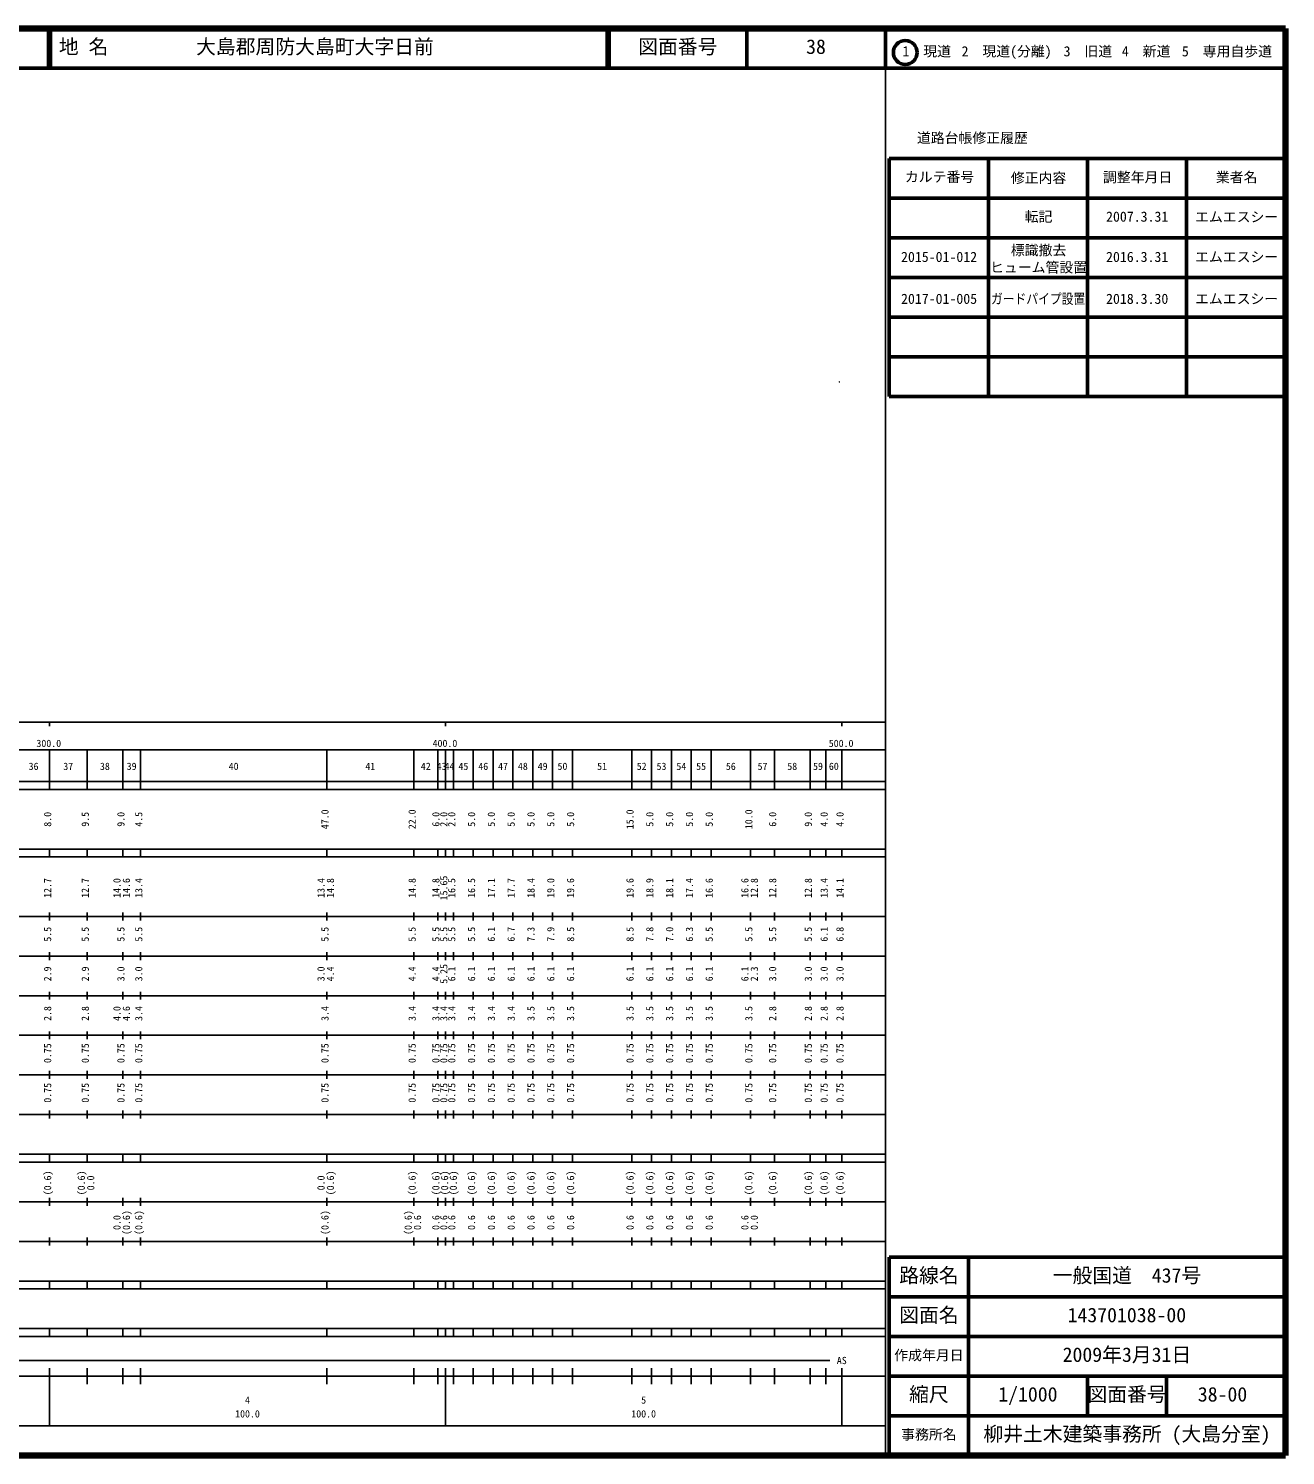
# Model space of a CAD drawing. Units: millimetres on the paper. Extents: x 40 to 680, y 20 to 380.
# Drawn here: x 362.7 to 680, y 20 to 380 of the extents above; entities that cross this region are included whole.
import ezdxf
from ezdxf.enums import TextEntityAlignment as Align

# ---------------------------------------------------------------- set-up
doc = ezdxf.new("R2010")
doc.units = ezdxf.units.MM
for name, color, linetype, lineweight in [('M-OTRS', 6, 'Continuous', 25), ('M-TTL', 2, 'Continuous', 140), ('M-TTL-BAND', 7, 'Continuous', 25), ('M-TTL-FRAM', 2, 'Continuous', 50), ('M-TTL-LINE', 7, 'Continuous', 50)]:
    doc.layers.add(name, color=color, linetype=linetype, lineweight=lineweight)
doc.layers.add('M-TTL-TXT', color=7, linetype='Continuous')
doc.styles.add('ＭＳ ゴシック', font='')
doc.styles.get('ＭＳ ゴシック').set_extended_font_data('MS Gothic')

msp = doc.modelspace()

# ---------------------------------------------------------------- linework, layer by layer
at = {"layer": 'M-OTRS'}
for radius in [0.0313, 0.025, 0.0188, 0.0125, 0.0063]:
    msp.add_circle((567.422, 290.865), radius, dxfattribs=at)
at = {"layer": 'M-TTL'}
for p, q in [((680, 380), (40, 380)), ((680, 20), (680, 380)), ((40, 20), (680, 20))]:
    msp.add_line(p, q, dxfattribs=at)
at = {"layer": 'M-TTL-BAND'}
for p, q in [((579, 20), (579, 370)), ((40, 205), (579, 205)), ((368, 205), (368, 204)), ((468, 205), (468, 204)), ((568, 205), (568, 204)), ((68, 198), (579, 198)), ((368, 188), (368, 198)), ((377.5, 188), (377.5, 198)), ((386.5, 188), (386.5, 198)), ((391, 188), (391, 198)), ((438, 188), (438, 198)), ((460, 188), (460, 198)), ((466, 188), (466, 198)), ((468, 188), (468, 198)), ((470, 188), (470, 198)), ((475, 188), (475, 198)), ((480, 188), (480, 198)), ((485, 188), (485, 198)), ((490, 188), (490, 198)), ((495, 188), (495, 198)), ((500, 188), (500, 198)), ((515, 188), (515, 198)), ((520, 188), (520, 198)), ((525, 188), (525, 198)), ((530, 188), (530, 198)), ((535, 188), (535, 198)), ((545, 188), (545, 198)), ((551, 188), (551, 198)), ((560, 188), (560, 198)), ((564, 188), (564, 198)), ((568, 188), (568, 198)), ((40, 190), (579, 190)), ((40, 188), (579, 188)), ((40, 173), (579, 173)), ((368, 171), (368, 173)), ((377.5, 171), (377.5, 173)), ((386.5, 171), (386.5, 173)), ((391, 171), (391, 173)), ((438, 171), (438, 173)), ((460, 171), (460, 173)), ((466, 171), (466, 173)), ((468, 171), (468, 173)), ((470, 171), (470, 173)), ((475, 171), (475, 173)), ((480, 171), (480, 173)), ((485, 171), (485, 173)), ((490, 171), (490, 173)), ((495, 171), (495, 173)), ((500, 171), (500, 173)), ((515, 171), (515, 173)), ((520, 171), (520, 173)), ((525, 171), (525, 173)), ((530, 171), (530, 173)), ((535, 171), (535, 173)), ((545, 171), (545, 173)), ((551, 171), (551, 173)), ((560, 171), (560, 173)), ((564, 171), (564, 173)), ((568, 171), (568, 173)), ((40, 171), (579, 171)), ((40, 156), (579, 156)), ((368, 155), (368, 157)), ((377.5, 155), (377.5, 157)), ((386.5, 155), (386.5, 157)), ((391, 155), (391, 157)), ((438, 155), (438, 157)), ((460, 155), (460, 157)), ((466, 155), (466, 157)), ((468, 155), (468, 157)), ((470, 155), (470, 157)), ((475, 155), (475, 157)), ((480, 155), (480, 157)), ((485, 155), (485, 157)), ((490, 155), (490, 157)), ((495, 155), (495, 157)), ((500, 155), (500, 157)), ((515, 155), (515, 157)), ((520, 155), (520, 157)), ((525, 155), (525, 157)), ((530, 155), (530, 157)), ((535, 155), (535, 157)), ((545, 155), (545, 157)), ((551, 155), (551, 157)), ((560, 155), (560, 157)), ((564, 155), (564, 157)), ((568, 155), (568, 157)), ((46, 146), (579, 146)), ((368, 145), (368, 147)), ((377.5, 145), (377.5, 147)), ((386.5, 145), (386.5, 147)), ((391, 145), (391, 147)), ((438, 145), (438, 147)), ((460, 145), (460, 147)), ((466, 145), (466, 147)), ((468, 145), (468, 147)), ((470, 145), (470, 147)), ((475, 145), (475, 147)), ((480, 145), (480, 147)), ((485, 145), (485, 147)), ((490, 145), (490, 147)), ((495, 145), (495, 147)), ((500, 145), (500, 147)), ((515, 145), (515, 147)), ((520, 145), (520, 147)), ((525, 145), (525, 147)), ((530, 145), (530, 147)), ((535, 145), (535, 147)), ((545, 145), (545, 147)), ((551, 145), (551, 147)), ((560, 145), (560, 147)), ((564, 145), (564, 147)), ((568, 145), (568, 147)), ((368, 135), (368, 137)), ((377.5, 135), (377.5, 137)), ((386.5, 135), (386.5, 137)), ((391, 135), (391, 137)), ((438, 135), (438, 137)), ((460, 135), (460, 137)), ((466, 135), (466, 137)), ((468, 135), (468, 137)), ((470, 135), (470, 137)), ((475, 135), (475, 137)), ((480, 135), (480, 137)), ((485, 135), (485, 137)), ((490, 135), (490, 137)), ((495, 135), (495, 137)), ((500, 135), (500, 137)), ((515, 135), (515, 137)), ((520, 135), (520, 137)), ((525, 135), (525, 137)), ((530, 135), (530, 137)), ((535, 135), (535, 137)), ((545, 135), (545, 137)), ((551, 135), (551, 137)), ((560, 135), (560, 137)), ((564, 135), (564, 137)), ((568, 135), (568, 137)), ((52, 136), (579, 136)), ((46, 126), (579, 126)), ((368, 125), (368, 127)), ((377.5, 125), (377.5, 127)), ((386.5, 125), (386.5, 127)), ((391, 125), (391, 127)), ((438, 125), (438, 127)), ((460, 125), (460, 127)), ((466, 125), (466, 127)), ((468, 125), (468, 127)), ((470, 125), (470, 127)), ((475, 125), (475, 127)), ((480, 125), (480, 127)), ((485, 125), (485, 127)), ((490, 125), (490, 127)), ((495, 125), (495, 127)), ((500, 125), (500, 127)), ((515, 125), (515, 127)), ((520, 125), (520, 127)), ((525, 125), (525, 127)), ((530, 125), (530, 127)), ((535, 125), (535, 127)), ((545, 125), (545, 127)), ((551, 125), (551, 127)), ((560, 125), (560, 127)), ((564, 125), (564, 127)), ((568, 125), (568, 127)), ((52, 116), (579, 116)), ((368, 115), (368, 117)), ((377.5, 115), (377.5, 117)), ((386.5, 115), (386.5, 117)), ((391, 115), (391, 117)), ((438, 115), (438, 117)), ((460, 115), (460, 117)), ((466, 115), (466, 117)), ((468, 115), (468, 117)), ((470, 115), (470, 117)), ((475, 115), (475, 117)), ((480, 115), (480, 117)), ((485, 115), (485, 117)), ((490, 115), (490, 117)), ((495, 115), (495, 117)), ((500, 115), (500, 117)), ((515, 115), (515, 117)), ((520, 115), (520, 117)), ((525, 115), (525, 117)), ((530, 115), (530, 117)), ((535, 115), (535, 117)), ((545, 115), (545, 117)), ((551, 115), (551, 117)), ((560, 115), (560, 117)), ((564, 115), (564, 117)), ((568, 115), (568, 117)), ((46, 106), (579, 106)), ((368, 105), (368, 107)), ((377.5, 105), (377.5, 107)), ((386.5, 105), (386.5, 107)), ((391, 105), (391, 107)), ((438, 105), (438, 107)), ((460, 105), (460, 107)), ((466, 105), (466, 107)), ((468, 105), (468, 107)), ((470, 105), (470, 107)), ((475, 105), (475, 107)), ((480, 105), (480, 107)), ((485, 105), (485, 107)), ((490, 105), (490, 107)), ((495, 105), (495, 107)), ((500, 105), (500, 107)), ((515, 105), (515, 107)), ((520, 105), (520, 107)), ((525, 105), (525, 107)), ((530, 105), (530, 107)), ((535, 105), (535, 107)), ((545, 105), (545, 107)), ((551, 105), (551, 107)), ((560, 105), (560, 107)), ((564, 105), (564, 107)), ((568, 105), (568, 107)), ((40, 96), (579, 96)), ((40, 94), (579, 94)), ((368, 94), (368, 96)), ((377.5, 94), (377.5, 96)), ((386.5, 94), (386.5, 96)), ((391, 94), (391, 96)), ((438, 94), (438, 96)), ((460, 94), (460, 96)), ((466, 94), (466, 96)), ((468, 94), (468, 96)), ((470, 94), (470, 96)), ((475, 94), (475, 96)), ((480, 94), (480, 96)), ((485, 94), (485, 96)), ((490, 94), (490, 96)), ((495, 94), (495, 96)), ((500, 94), (500, 96)), ((515, 94), (515, 96)), ((520, 94), (520, 96)), ((525, 94), (525, 96)), ((530, 94), (530, 96)), ((535, 94), (535, 96)), ((545, 94), (545, 96)), ((551, 94), (551, 96)), ((560, 94), (560, 96)), ((564, 94), (564, 96)), ((568, 94), (568, 96)), ((49, 84), (579, 84)), ((368, 83), (368, 85)), ((377.5, 83), (377.5, 85)), ((386.5, 83), (386.5, 85)), ((391, 83), (391, 85)), ((438, 83), (438, 85)), ((460, 83), (460, 85)), ((466, 83), (466, 85)), ((468, 83), (468, 85)), ((470, 83), (470, 85)), ((475, 83), (475, 85)), ((480, 83), (480, 85)), ((485, 83), (485, 85)), ((490, 83), (490, 85)), ((495, 83), (495, 85)), ((500, 83), (500, 85)), ((515, 83), (515, 85)), ((520, 83), (520, 85)), ((525, 83), (525, 85)), ((530, 83), (530, 85)), ((535, 83), (535, 85)), ((545, 83), (545, 85)), ((551, 83), (551, 85)), ((560, 83), (560, 85)), ((564, 83), (564, 85)), ((568, 83), (568, 85)), ((40, 74), (579, 74)), ((368, 73), (368, 75)), ((377.5, 73), (377.5, 75)), ((386.5, 73), (386.5, 75)), ((391, 73), (391, 75)), ((438, 73), (438, 75)), ((460, 73), (460, 75)), ((466, 73), (466, 75)), ((468, 73), (468, 75)), ((470, 73), (470, 75)), ((475, 73), (475, 75)), ((480, 73), (480, 75)), ((485, 73), (485, 75)), ((490, 73), (490, 75)), ((495, 73), (495, 75)), ((500, 73), (500, 75)), ((515, 73), (515, 75)), ((520, 73), (520, 75)), ((525, 73), (525, 75)), ((530, 73), (530, 75)), ((535, 73), (535, 75)), ((545, 73), (545, 75)), ((551, 73), (551, 75)), ((560, 73), (560, 75)), ((564, 73), (564, 75)), ((568, 73), (568, 75)), ((40, 64), (579, 64)), ((40, 62), (579, 62)), ((368, 62), (368, 64)), ((377.5, 62), (377.5, 64)), ((386.5, 62), (386.5, 64)), ((391, 62), (391, 64)), ((438, 62), (438, 64)), ((460, 62), (460, 64)), ((466, 62), (466, 64)), ((468, 62), (468, 64)), ((470, 62), (470, 64)), ((475, 62), (475, 64)), ((480, 62), (480, 64)), ((485, 62), (485, 64)), ((490, 62), (490, 64)), ((495, 62), (495, 64)), ((500, 62), (500, 64)), ((515, 62), (515, 64)), ((520, 62), (520, 64)), ((525, 62), (525, 64)), ((530, 62), (530, 64)), ((535, 62), (535, 64)), ((545, 62), (545, 64)), ((551, 62), (551, 64)), ((560, 62), (560, 64)), ((564, 62), (564, 64)), ((568, 62), (568, 64)), ((40, 52), (579, 52)), ((368, 50), (368, 52)), ((377.5, 50), (377.5, 52)), ((386.5, 50), (386.5, 52)), ((391, 50), (391, 52)), ((438, 50), (438, 52)), ((460, 50), (460, 52)), ((466, 50), (466, 52)), ((468, 50), (468, 52)), ((470, 50), (470, 52)), ((475, 50), (475, 52)), ((480, 50), (480, 52)), ((485, 50), (485, 52)), ((490, 50), (490, 52)), ((495, 50), (495, 52)), ((500, 50), (500, 52)), ((515, 50), (515, 52)), ((520, 50), (520, 52)), ((525, 50), (525, 52)), ((530, 50), (530, 52)), ((535, 50), (535, 52)), ((545, 50), (545, 52)), ((551, 50), (551, 52)), ((560, 50), (560, 52)), ((564, 50), (564, 52)), ((568, 50), (568, 52)), ((40, 50), (579, 50)), ((71, 44), (565, 44)), ((40, 40), (579, 40)), ((368, 27.5), (368, 42)), ((377.5, 38), (377.5, 42)), ((386.5, 38), (386.5, 42)), ((391, 38), (391, 42)), ((438, 38), (438, 42)), ((460, 38), (460, 42)), ((466, 38), (466, 42)), ((468, 27.5), (468, 42)), ((470, 38), (470, 42)), ((475, 38), (475, 42)), ((480, 38), (480, 42)), ((485, 38), (485, 42)), ((490, 38), (490, 42)), ((495, 38), (495, 42)), ((500, 38), (500, 42)), ((515, 38), (515, 42)), ((520, 38), (520, 42)), ((525, 38), (525, 42)), ((530, 38), (530, 42)), ((535, 38), (535, 42)), ((545, 38), (545, 42)), ((551, 38), (551, 42)), ((560, 38), (560, 42)), ((564, 38), (564, 42)), ((568, 27.5), (568, 42)), ((68, 27.5), (579, 27.5))]:
    msp.add_line(p, q, dxfattribs=at)
at = {"layer": 'M-TTL-FRAM'}
for p, q in [((580, 347.197), (580, 287.197)), ((580, 347.197), (680, 347.197)), ((580, 287.197), (680, 287.197)), ((680, 70), (580, 70)), ((580, 70), (580, 20))]:
    msp.add_line(p, q, dxfattribs=at)
at = {"layer": 'M-TTL-LINE'}
for p, q in [((367.75, 380), (367.75, 370)), ((368.25, 380), (368.25, 370)), ((508.747, 380), (508.747, 370)), ((509.247, 380), (509.247, 370)), ((543.996, 380), (543.996, 370)), ((579, 380), (579, 370)), ((40, 370), (680, 370)), ((605, 347.197), (605, 287.197)), ((630, 347.197), (630, 287.197)), ((655, 347.197), (655, 287.197)), ((580, 337.197), (680, 337.197)), ((580, 327.197), (680, 327.197)), ((580, 317.197), (680, 317.197)), ((580, 307.197), (680, 307.197)), ((580, 297.197), (680, 297.197)), ((600, 70), (600, 20)), ((680, 60), (580, 60)), ((680, 50), (580, 50)), ((680, 40), (580, 40)), ((630, 40), (630, 30)), ((650, 40), (650, 30)), ((680, 30), (580, 30))]:
    msp.add_line(p, q, dxfattribs=at)
msp.add_circle((584.031, 373.958), 3, dxfattribs=at)

# ---------------------------------------------------------------- texts
at = {"layer": 'M-TTL-BAND', "style": 'ＭＳ ゴシック'}
for s, p in [('300.0', (364.719, 198.195)), ('400.0', (464.719, 198.195)), ('500.0', (564.719, 198.195)), ('36', (362.75, 192.405)), ('37', (371.5, 192.405)), ('38', (380.75, 192.405)), ('39', (387.5, 192.405)), ('40', (413.25, 192.405)), ('41', (447.75, 192.405)), ('42', (461.75, 192.405)), ('43', (465.75, 192.405)), ('44', (467.75, 192.405)), ('45', (471.25, 192.405)), ('46', (476.25, 192.405)), ('47', (481.25, 192.405)), ('48', (486.25, 192.405)), ('49', (491.25, 192.405)), ('50', (496.25, 192.405)), ('51', (506.25, 192.405)), ('52', (516.25, 192.405)), ('53', (521.25, 192.405)), ('54', (526.25, 192.405)), ('55', (531.25, 192.405)), ('56', (538.75, 192.405)), ('57', (546.75, 192.405)), ('58', (554.25, 192.405)), ('59', (560.75, 192.405)), ('60', (564.75, 192.405)), ('AS', (566.75, 42.5)), ('4', (417.375, 32.523)), ('5', (517.375, 32.523)), ('100.0', (414.875, 29.033)), ('100.0', (514.875, 29.033))]:
    msp.add_text(s, height=1.833, dxfattribs=at).set_placement(p, align=Align.BOTTOM_LEFT)
for s, p in [('8.0', (369, 178.625)), ('9.5', (378.5, 178.625)), ('9.0', (387.5, 178.625)), ('4.5', (392, 178.625)), ('47.0', (439, 178)), ('22.0', (461, 178)), ('6.0', (467, 178.625)), ('2.0', (469, 178.625)), ('2.0', (471, 178.625)), ('5.0', (476, 178.625)), ('5.0', (481, 178.625)), ('5.0', (486, 178.625)), ('5.0', (491, 178.625)), ('5.0', (496, 178.625)), ('5.0', (501, 178.625)), ('15.0', (516, 178)), ('5.0', (521, 178.625)), ('5.0', (526, 178.625)), ('5.0', (531, 178.625)), ('5.0', (536, 178.625)), ('10.0', (546, 178)), ('6.0', (552, 178.625)), ('9.0', (561, 178.625)), ('4.0', (565, 178.625)), ('4.0', (569, 178.625)), ('15.65', (469, 160.049)), ('12.7', (369, 160.674)), ('12.7', (378.5, 160.674)), ('14.0', (386.5, 160.674)), ('14.6', (388.87, 160.674)), ('13.4', (392, 160.674)), ('13.4', (438, 160.674)), ('14.8', (440.37, 160.674)), ('14.8', (461, 160.674)), ('14.8', (467, 160.674)), ('16.5', (471, 160.674)), ('16.5', (476, 160.674)), ('17.1', (481, 160.674)), ('17.7', (486, 160.674)), ('18.4', (491, 160.674)), ('19.0', (496, 160.674)), ('19.6', (501, 160.674)), ('19.6', (516, 160.674)), ('18.9', (521, 160.674)), ('18.1', (526, 160.674)), ('17.4', (531, 160.674)), ('16.6', (536, 160.674)), ('16.6', (545, 160.674)), ('12.8', (547.37, 160.674)), ('12.8', (552, 160.674)), ('12.8', (561, 160.674)), ('13.4', (565, 160.674)), ('14.1', (569, 160.674)), ('5.5', (369, 149.625)), ('5.5', (378.5, 149.625)), ('5.5', (387.5, 149.625)), ('5.5', (392, 149.625)), ('5.5', (439, 149.625)), ('5.5', (461, 149.625)), ('5.5', (467, 149.625)), ('5.5', (469, 149.625)), ('5.5', (471, 149.625)), ('5.5', (476, 149.625)), ('6.1', (481, 149.625)), ('6.7', (486, 149.625)), ('7.3', (491, 149.625)), ('7.9', (496, 149.625)), ('8.5', (501, 149.625)), ('8.5', (516, 149.625)), ('7.8', (521, 149.625)), ('7.0', (526, 149.625)), ('6.3', (531, 149.625)), ('5.5', (536, 149.625)), ('5.5', (546, 149.625)), ('5.5', (552, 149.625)), ('5.5', (561, 149.625)), ('6.1', (565, 149.625)), ('6.8', (569, 149.625)), ('2.9', (369, 139.625)), ('2.9', (378.5, 139.625)), ('3.0', (387.5, 139.625)), ('3.0', (392, 139.625)), ('3.0', (438, 139.625)), ('4.4', (440.37, 139.625)), ('4.4', (461, 139.625)), ('4.4', (467, 139.625)), ('5.25', (469, 139)), ('6.1', (471, 139.625)), ('6.1', (476, 139.625)), ('6.1', (481, 139.625)), ('6.1', (486, 139.625)), ('6.1', (491, 139.625)), ('6.1', (496, 139.625)), ('6.1', (501, 139.625)), ('6.1', (516, 139.625)), ('6.1', (521, 139.625)), ('6.1', (526, 139.625)), ('6.1', (531, 139.625)), ('6.1', (536, 139.625)), ('6.1', (545, 139.625)), ('2.3', (547.37, 139.625)), ('3.0', (552, 139.625)), ('3.0', (561, 139.625)), ('3.0', (565, 139.625)), ('3.0', (569, 139.625)), ('2.8', (369, 129.625)), ('2.8', (378.5, 129.625)), ('4.0', (386.5, 129.625)), ('4.6', (388.87, 129.625)), ('3.4', (392, 129.625)), ('3.4', (439, 129.625)), ('3.4', (461, 129.625)), ('3.4', (467, 129.625)), ('3.4', (469, 129.625)), ('3.4', (471, 129.625)), ('3.4', (476, 129.625)), ('3.4', (481, 129.625)), ('3.4', (486, 129.625)), ('3.5', (491, 129.625)), ('3.5', (496, 129.625)), ('3.5', (501, 129.625)), ('3.5', (516, 129.625)), ('3.5', (521, 129.625)), ('3.5', (526, 129.625)), ('3.5', (531, 129.625)), ('3.5', (536, 129.625)), ('3.5', (546, 129.625)), ('2.8', (552, 129.625)), ('2.8', (561, 129.625)), ('2.8', (565, 129.625)), ('2.8', (569, 129.625)), ('0.75', (369, 119)), ('0.75', (378.5, 119)), ('0.75', (387.5, 119)), ('0.75', (392, 119)), ('0.75', (439, 119)), ('0.75', (461, 119)), ('0.75', (467, 119)), ('0.75', (469, 119)), ('0.75', (471, 119)), ('0.75', (476, 119)), ('0.75', (481, 119)), ('0.75', (486, 119)), ('0.75', (491, 119)), ('0.75', (496, 119)), ('0.75', (501, 119)), ('0.75', (516, 119)), ('0.75', (521, 119)), ('0.75', (526, 119)), ('0.75', (531, 119)), ('0.75', (536, 119)), ('0.75', (546, 119)), ('0.75', (552, 119)), ('0.75', (561, 119)), ('0.75', (565, 119)), ('0.75', (569, 119)), ('0.75', (369, 109)), ('0.75', (378.5, 109)), ('0.75', (387.5, 109)), ('0.75', (392, 109)), ('0.75', (439, 109)), ('0.75', (461, 109)), ('0.75', (467, 109)), ('0.75', (469, 109)), ('0.75', (471, 109)), ('0.75', (476, 109)), ('0.75', (481, 109)), ('0.75', (486, 109)), ('0.75', (491, 109)), ('0.75', (496, 109)), ('0.75', (501, 109)), ('0.75', (516, 109)), ('0.75', (521, 109)), ('0.75', (526, 109)), ('0.75', (531, 109)), ('0.75', (536, 109)), ('0.75', (546, 109)), ('0.75', (552, 109)), ('0.75', (561, 109)), ('0.75', (565, 109)), ('0.75', (569, 109)), ('(0.6)', (369, 85.639)), ('(0.6)', (377.5, 85.639)), ('0.0', (379.87, 86.889)), ('0.0', (438, 86.889)), ('(0.6)', (440.37, 85.639)), ('(0.6)', (461, 85.639)), ('(0.6)', (467, 85.639)), ('(0.6)', (469.2, 85.639)), ('(0.6)', (471.4, 85.639)), ('(0.6)', (476, 85.639)), ('(0.6)', (481, 85.639)), ('(0.6)', (486, 85.639)), ('(0.6)', (491, 85.639)), ('(0.6)', (496, 85.639)), ('(0.6)', (501, 85.639)), ('(0.6)', (516, 85.639)), ('(0.6)', (521, 85.639)), ('(0.6)', (526, 85.639)), ('(0.6)', (531, 85.639)), ('(0.6)', (536, 85.639)), ('(0.6)', (546, 85.639)), ('(0.6)', (552, 85.639)), ('(0.6)', (561, 85.639)), ('(0.6)', (565, 85.639)), ('(0.6)', (569, 85.639)), ('0.0', (386.5, 76.889)), ('(0.6)', (388.87, 75.639)), ('(0.6)', (392, 75.639)), ('(0.6)', (439, 75.639)), ('(0.6)', (460, 75.639)), ('0.6', (462.37, 76.889)), ('0.6', (467, 76.889)), ('0.6', (469, 76.889)), ('0.6', (471, 76.889)), ('0.6', (476, 76.889)), ('0.6', (481, 76.889)), ('0.6', (486, 76.889)), ('0.6', (491, 76.889)), ('0.6', (496, 76.889)), ('0.6', (501, 76.889)), ('0.6', (516, 76.889)), ('0.6', (521, 76.889)), ('0.6', (526, 76.889)), ('0.6', (531, 76.889)), ('0.6', (536, 76.889)), ('0.6', (545, 76.889)), ('0.0', (547.37, 76.889))]:
    msp.add_text(s, height=1.833, rotation=90, dxfattribs=at).set_placement(p, align=Align.BOTTOM_LEFT)
at = {"layer": 'M-TTL-TXT', "style": 'ＭＳ ゴシック'}
for s, height, p in [('地 名', 3.666, (370.38, 372.5)), ('大島郡周防大島町大字日前', 3.666, (405.024, 372.5)), ('図面番号', 3.666, (516.621, 372.5)), ('38', 3.666, (558.996, 372.5)), ('1\u3000現道', 2.566, (583.323, 372.208)), ('2\u3000現道(分離)', 2.566, (598.244, 372.208)), ('3\u3000旧道', 2.566, (623.996, 372.208)), ('4\u3000新道', 2.566, (638.699, 372.208)), ('5\u3000専用自歩道', 2.566, (653.853, 372.208)), ('道路台帳修正履歴', 2.566, (586.968, 350.363)), ('カルテ番号', 2.566, (583.925, 340.527)), ('修正内容', 2.566, (610.675, 340.273)), ('調整年月日', 2.566, (633.925, 340.447)), ('業者名', 2.566, (662.425, 340.447)), ('転記', 2.566, (614.175, 330.495)), ('2007.3.31', 2.566, (634.712, 330.495)), ('エムエスシー', 2.566, (657.175, 330.439)), ('標識撤去', 2.566, (610.675, 322.053)), ('2015-01-012', 2.566, (582.962, 320.343)), ('ヒューム管設置', 2.566, (605.425, 317.703)), ('2016.3.31', 2.566, (634.712, 320.343)), ('エムエスシー', 2.566, (657.175, 320.343)), ('エムエスシー', 2.566, (657.175, 309.767)), ('2017-01-005', 2.566, (582.962, 309.767)), ('2018.3.30', 2.566, (634.712, 309.767)), ('路線名', 3.666, (582.5, 62.5)), ('一般国道\u3000437号', 3.666, (621.25, 62.5)), ('図面名', 3.666, (582.5, 52.5)), ('143701038-00', 3.666, (625, 52.5)), ('作成年月日', 2.566, (581.25, 43.25)), ('2009年3月31日', 3.666, (623.75, 42.5)), ('縮尺', 3.666, (585, 32.5)), ('1/1000', 3.666, (607.5, 32.5)), ('図面番号', 3.666, (630, 32.5)), ('38-00', 3.666, (657.875, 32.5)), ('事務所名', 2.566, (583, 23.25)), ('柳井土木建築事務所 (大島分室)', 3.666, (603.75, 22.5))]:
    msp.add_text(s, height=height, dxfattribs=at).set_placement(p, align=Align.BOTTOM_LEFT)
at = {"layer": 'M-TTL-TXT', "style": 'ＭＳ ゴシック', "width": 0.85}
msp.add_text('ガードパイプ設置', height=2.566, dxfattribs=at).set_placement((605.65, 309.767), align=Align.BOTTOM_LEFT)

doc.saveas('drawing.dxf')
